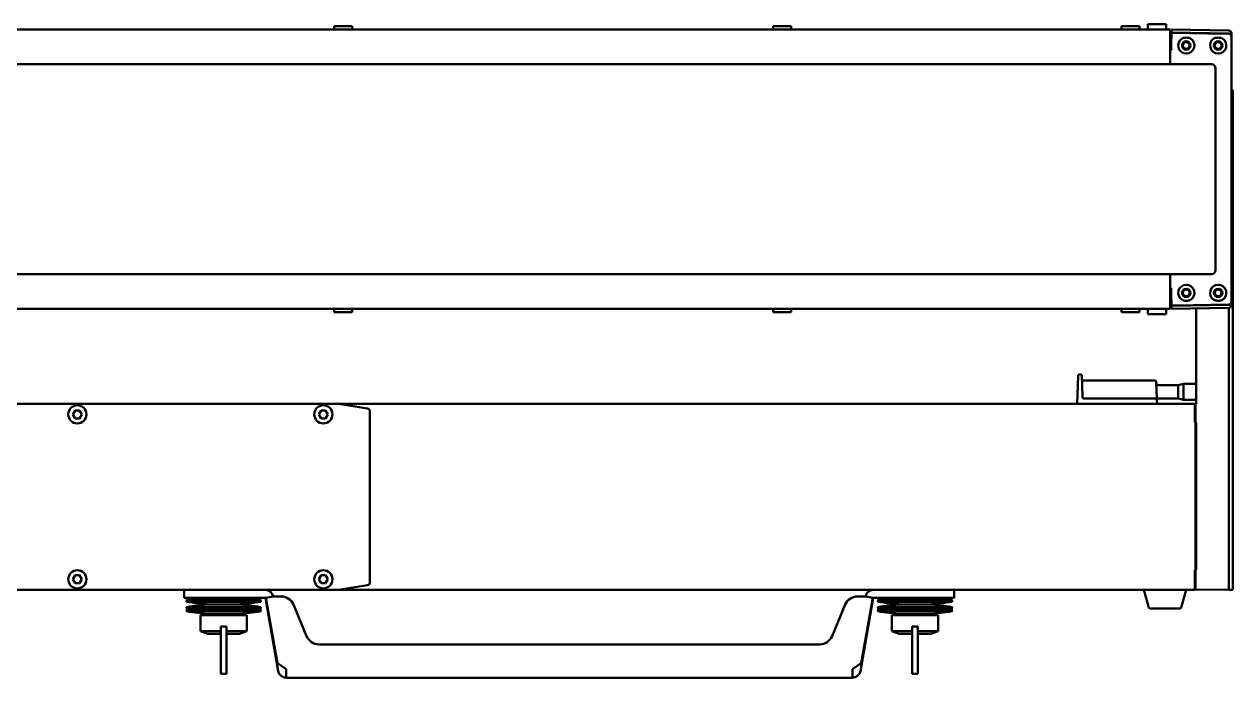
# Model space of a CAD drawing. Header units: millimetres. Extents: x 100 to 5488, y 100 to 4218.
# Drawn here: x 4453 to 4907.5, y 1312 to 1557.7 of the extents above; entities that cross this region are included whole.
import ezdxf

# ---------------------------------------------------------------- set-up
doc = ezdxf.new("R2010")
doc.units = ezdxf.units.MM
doc.header["$LTSCALE"] = 20
doc.layers.add('Visible (ANSI)', color=7, linetype='Continuous', lineweight=50)

msp = doc.modelspace()

# ---------------------------------------------------------------- linework, layer by layer
at = {"layer": 'Visible (ANSI)'}
for p, q in [((4884.002, 1555.608), (3932.002, 1555.608)), ((4569.602, 1556.867), (4576.402, 1556.867)), ((4569.602, 1556.867), (4569.602, 1555.608)), ((4576.402, 1556.867), (4576.402, 1555.608)), ((4734.602, 1556.867), (4741.402, 1556.867)), ((4734.602, 1556.867), (4734.602, 1555.608)), ((4741.402, 1556.867), (4741.402, 1555.608)), ((4865.602, 1556.867), (4872.402, 1556.867)), ((4865.602, 1556.867), (4865.602, 1555.608)), ((4872.402, 1556.867), (4872.402, 1555.608)), ((4875.602, 1557.667), (4882.402, 1557.667)), ((4875.602, 1557.667), (4875.602, 1555.608)), ((4882.402, 1557.667), (4882.402, 1555.608)), ((4884.002, 1555.608), (4884.002, 1555.482)), ((4884.002, 1552.774), (4884.002, 1555.482)), ((4884.502, 1555.518), (4884.502, 1555.646)), ((4906.02, 1555.271), (4884.502, 1555.646)), ((4884.502, 1555.518), (4884.502, 1554.503)), ((4906.02, 1554.111), (4884.502, 1554.503)), ((4884.502, 1554.503), (4884.502, 1554.439)), ((4884.398, 1553.703), (4884.002, 1553.697)), ((4884.002, 1553.627), (4884.398, 1553.633)), ((4884.002, 1552.774), (4884.002, 1552.295)), ((4884.002, 1552.394), (4884.398, 1552.401)), ((4884.002, 1543.167), (4884.002, 1552.295)), ((4884.335, 1551.9), (4884.002, 1551.894)), ((4884.398, 1552.167), (4884.335, 1552.167)), ((4884.335, 1552.167), (4884.335, 1548.291)), ((4884.398, 1552.167), (4884.398, 1554.256)), ((4884.502, 1552.632), (4884.502, 1552.632)), ((4888.002, 1552.771), (4888.002, 1552.771)), ((4888.538, 1550.266), (4888.538, 1549.067)), ((4907.002, 1554.271), (4907.002, 1554.201)), ((4907.002, 1553.067), (4907.002, 1554.201)), ((4907.002, 1553.067), (4907.002, 1453.266)), ((4907.002, 1553.061), (4907.002, 1453.273)), ((4884.002, 1548.033), (4884.463, 1548.033)), ((4884.459, 1548.167), (4884.335, 1548.291)), ((4884.459, 1548.167), (4884.459, 1548.033)), ((4884.002, 1542.667), (3932.002, 1542.667)), ((4884.002, 1543.167), (4884.002, 1542.667)), ((4884.544, 1542.667), (4884.002, 1542.667)), ((4884.636, 1542.667), (4884.636, 1542.667)), ((4899.502, 1542.623), (4884.659, 1542.623)), ((4900.959, 1465.167), (4900.959, 1541.167)), ((4907.002, 1532.812), (4907.502, 1532.812)), ((4907.502, 1532.812), (4907.502, 1517.601)), ((4907.502, 1515.192), (4907.502, 1517.601)), ((4907.502, 1515.192), (4907.502, 1492.633)), ((4907.502, 1461.133), (4907.502, 1492.633)), ((3932.002, 1463.667), (4884.002, 1463.667)), ((4884.002, 1463.667), (4884.002, 1463.167)), ((4884.544, 1463.667), (4884.002, 1463.667)), ((4884.636, 1463.667), (4884.636, 1463.667)), ((4884.659, 1463.71), (4899.502, 1463.71)), ((4884.002, 1463.167), (4884.002, 1454.039)), ((4907.502, 1453.878), (4907.502, 1461.133)), ((4884.002, 1458.3), (4884.463, 1458.3)), ((4884.335, 1454.434), (4884.002, 1454.44)), ((4884.459, 1458.167), (4884.335, 1458.043)), ((4884.335, 1458.043), (4884.335, 1454.167)), ((4884.459, 1458.167), (4884.459, 1458.3)), ((4888.538, 1456.067), (4888.538, 1457.266)), ((3932.002, 1450.725), (4884.002, 1450.725)), ((4569.602, 1449.467), (4569.602, 1450.725)), ((4576.402, 1449.467), (4576.402, 1450.725)), ((4734.602, 1449.467), (4734.602, 1450.725)), ((4741.402, 1449.467), (4741.402, 1450.725)), ((4865.602, 1449.467), (4865.602, 1450.725)), ((4872.402, 1449.467), (4872.402, 1450.725)), ((4875.602, 1448.667), (4875.602, 1450.725)), ((4882.402, 1448.667), (4882.402, 1450.725)), ((4884.002, 1454.039), (4884.002, 1453.56)), ((4884.002, 1453.94), (4884.398, 1453.933)), ((4884.002, 1450.852), (4884.002, 1453.56)), ((4884.398, 1452.7), (4884.002, 1452.707)), ((4884.002, 1452.637), (4884.398, 1452.63)), ((4884.002, 1450.852), (4884.002, 1450.725)), ((4884.335, 1454.167), (4884.398, 1454.167)), ((4884.398, 1452.078), (4884.398, 1454.167)), ((4906.02, 1452.222), (4884.502, 1451.83)), ((4884.502, 1451.895), (4884.502, 1451.83)), ((4884.502, 1451.83), (4884.502, 1450.815)), ((4906.02, 1451.063), (4884.502, 1450.687)), ((4884.502, 1450.687), (4884.502, 1450.815)), ((4888.002, 1453.562), (4888.002, 1453.562)), ((4893.702, 1450.848), (4893.702, 1415.057)), ((4900.416, 1454.054), (4900.417, 1454.054)), ((4906.002, 1451.062), (4906.002, 1415.081)), ((4907.002, 1452.133), (4907.002, 1453.266)), ((4907.002, 1452.133), (4907.002, 1452.063)), ((4907.502, 1415.081), (4907.502, 1453.878)), ((4576.402, 1449.467), (4569.602, 1449.467)), ((4741.402, 1449.467), (4734.602, 1449.467)), ((4872.402, 1449.467), (4865.602, 1449.467)), ((4882.402, 1448.667), (4875.602, 1448.667)), ((4849.243, 1421.91), (4849.37, 1425.529)), ((4849.329, 1424.365), (4849.37, 1425.529)), ((4849.329, 1424.365), (4849.329, 1424.365)), ((4849.329, 1424.365), (4849.329, 1424.365)), ((4850.205, 1426.012), (4849.869, 1426.012)), ((4850.705, 1425.529), (4850.746, 1424.365)), ((4850.705, 1425.529), (4850.831, 1421.91)), ((4850.767, 1423.762), (4850.746, 1424.365)), ((4850.784, 1423.279), (4850.784, 1423.279)), ((4851.25, 1423.762), (4851.25, 1423.762)), ((4851.25, 1423.762), (4878.214, 1423.762)), ((4851.25, 1423.762), (4851.25, 1423.762)), ((4878.714, 1423.279), (4878.744, 1422.422)), ((4878.714, 1423.279), (4878.84, 1419.66)), ((4849.243, 1421.91), (4849.002, 1415.012)), ((4850.831, 1421.91), (4850.986, 1417.494)), ((4878.758, 1422.012), (4887.002, 1422.012)), ((4878.916, 1417.494), (4878.84, 1419.66)), ((4887.002, 1422.012), (4889.002, 1422.512)), ((4887.002, 1422.012), (4887.002, 1417.012)), ((4889.002, 1416.512), (4889.002, 1422.512)), ((4889.002, 1422.512), (4893.702, 1422.512)), ((4245.798, 1415.012), (4570.207, 1415.012)), ((4570.207, 1415.012), (4849.102, 1415.012)), ((4582.153, 1413.224), (4571.152, 1414.941)), ((4849.502, 1415.012), (4849.102, 1415.012)), ((4876.004, 1415.012), (4849.502, 1415.012)), ((4851.485, 1417.012), (4875.951, 1417.012)), ((4878.45, 1417.012), (4875.951, 1417.012)), ((4875.951, 1417.012), (4875.951, 1417.012)), ((4877.081, 1415.012), (4876.004, 1415.012)), ((4877.081, 1415.012), (4893.502, 1415.012)), ((4878.933, 1417.012), (4887.002, 1417.012)), ((4878.95, 1416.529), (4879.002, 1415.012)), ((4887.002, 1417.012), (4889.002, 1416.512)), ((4889.002, 1416.512), (4893.702, 1416.512)), ((4893.202, 1414.959), (4893.202, 1408.022)), ((4893.502, 1345.212), (4893.502, 1414.812)), ((4906.002, 1415.051), (4906.002, 1415.081)), ((4906.002, 1415), (4906.002, 1415.051)), ((4906.002, 1345.43), (4906.002, 1414.899)), ((4907.502, 1415.081), (4907.502, 1414.931)), ((4907.502, 1345.312), (4907.502, 1414.931)), ((4472.136, 1412.512), (4471.27, 1411.012)), ((4471.27, 1411.012), (4472.136, 1409.512)), ((4472.136, 1412.512), (4473.869, 1412.512)), ((4473.869, 1409.512), (4472.136, 1409.512)), ((4474.735, 1411.012), (4473.869, 1412.512)), ((4473.869, 1409.512), (4474.735, 1411.012)), ((4564.636, 1412.512), (4563.77, 1411.012)), ((4563.77, 1411.012), (4564.636, 1409.512)), ((4564.636, 1412.512), (4566.369, 1412.512)), ((4566.369, 1409.512), (4564.636, 1409.512)), ((4567.235, 1411.012), (4566.369, 1412.512)), ((4566.369, 1409.512), (4567.235, 1411.012)), ((4583.002, 1347.853), (4583.002, 1412.171)), ((4893.202, 1408.022), (4893.702, 1408.005)), ((4893.702, 1405.594), (4893.502, 1405.59)), ((4893.702, 1352.519), (4893.702, 1408.005)), ((4893.502, 1354.933), (4893.702, 1354.93)), ((4472.136, 1350.512), (4471.27, 1349.012)), ((4472.136, 1350.512), (4473.869, 1350.512)), ((4474.735, 1349.012), (4473.869, 1350.512)), ((4564.636, 1350.512), (4563.77, 1349.012)), ((4564.636, 1350.512), (4566.369, 1350.512)), ((4567.235, 1349.012), (4566.369, 1350.512)), ((4893.202, 1352.501), (4893.702, 1352.519)), ((4893.202, 1352.501), (4893.202, 1345.206)), ((4471.27, 1349.012), (4472.136, 1347.512)), ((4473.869, 1347.512), (4472.136, 1347.512)), ((4473.869, 1347.512), (4474.735, 1349.012)), ((4563.77, 1349.012), (4564.636, 1347.512)), ((4566.369, 1347.512), (4564.636, 1347.512)), ((4566.369, 1347.512), (4567.235, 1349.012)), ((4571.152, 1345.083), (4582.153, 1346.8)), ((4906.002, 1345.43), (4906.002, 1345.322)), ((4906.002, 1345.312), (4906.002, 1345.322)), ((4245.798, 1345.012), (4570.207, 1345.012)), ((4513.227, 1342.012), (4513.227, 1345.012)), ((4518.227, 1342.012), (4513.227, 1342.012)), ((4514.133, 1341.38), (4514.002, 1340.59)), ((4514.133, 1341.38), (4541.872, 1341.38)), ((4543.709, 1342.012), (4518.227, 1342.012)), ((4523.402, 1341.38), (4523.402, 1342.012)), ((4532.602, 1341.38), (4532.602, 1342.012)), ((4541.872, 1341.38), (4542.002, 1340.59)), ((4543.709, 1342.012), (4548.565, 1314.471)), ((4543.9, 1342.08), (4546.658, 1342.567)), ((4548.241, 1317.46), (4543.9, 1342.08)), ((4549.669, 1342.567), (4546.658, 1342.567)), ((4880.225, 1345.012), (4570.207, 1345.012)), ((4769.347, 1342.567), (4766.336, 1342.567)), ((4767.44, 1314.471), (4772.296, 1342.012)), ((4772.105, 1342.08), (4767.764, 1317.46)), ((4769.347, 1342.567), (4772.105, 1342.08)), ((4797.778, 1342.012), (4772.296, 1342.012)), ((4774.133, 1341.38), (4774.002, 1340.59)), ((4774.133, 1341.38), (4801.872, 1341.38)), ((4783.402, 1341.38), (4783.402, 1342.012)), ((4792.602, 1341.38), (4792.602, 1342.012)), ((4802.778, 1342.012), (4797.778, 1342.012)), ((4801.872, 1341.38), (4802.002, 1340.59)), ((4802.778, 1345.012), (4802.778, 1342.012)), ((4875.795, 1338.737), (4874.002, 1345.012)), ((4880.225, 1345.012), (4883.78, 1345.012)), ((4893.202, 1345.012), (4883.78, 1345.012)), ((4888.21, 1338.737), (4890.002, 1345.012)), ((4893.202, 1345.006), (4906.002, 1345.23)), ((4893.202, 1345.006), (4893.202, 1345.206)), ((4906.002, 1345.012), (4906.002, 1345.312)), ((4907.502, 1345.012), (4906.002, 1345.012)), ((4907.502, 1345.312), (4907.502, 1345.012)), ((4514.002, 1340.59), (4542.002, 1340.59)), ((4542.002, 1338.59), (4514.002, 1338.59)), ((4514.133, 1337.801), (4514.002, 1338.59)), ((4514.133, 1337.801), (4514.002, 1337.012)), ((4514.002, 1337.012), (4542.002, 1337.012)), ((4514.133, 1337.801), (4541.872, 1337.801)), ((4514.133, 1337.801), (4541.872, 1337.801)), ((4523.002, 1339.59), (4533.002, 1339.59)), ((4533.002, 1339.59), (4523.002, 1339.59)), ((4541.872, 1337.801), (4542.002, 1338.59)), ((4541.872, 1337.801), (4542.002, 1337.012)), ((4554.285, 1339.49), (4559.22, 1327.644)), ((4756.785, 1327.644), (4761.72, 1339.49)), ((4774.002, 1340.59), (4802.002, 1340.59)), ((4802.002, 1338.59), (4774.002, 1338.59)), ((4774.133, 1337.801), (4774.002, 1338.59)), ((4774.133, 1337.801), (4774.002, 1337.012)), ((4774.002, 1337.012), (4802.002, 1337.012)), ((4774.133, 1337.801), (4801.872, 1337.801)), ((4774.133, 1337.801), (4801.872, 1337.801)), ((4783.002, 1339.59), (4793.002, 1339.59)), ((4793.002, 1339.59), (4783.002, 1339.59)), ((4801.872, 1337.801), (4802.002, 1338.59)), ((4801.872, 1337.801), (4802.002, 1337.012)), ((4887.248, 1338.012), (4876.757, 1338.012)), ((4519.252, 1335.512), (4536.752, 1335.512)), ((4519.252, 1329.512), (4519.252, 1335.512)), ((4533.002, 1336.012), (4523.002, 1336.012)), ((4523.402, 1335.512), (4523.402, 1336.012)), ((4532.602, 1335.512), (4532.602, 1336.012)), ((4536.752, 1329.512), (4536.752, 1335.512)), ((4779.252, 1335.512), (4796.752, 1335.512)), ((4779.252, 1329.512), (4779.252, 1335.512)), ((4793.002, 1336.012), (4783.002, 1336.012)), ((4783.402, 1335.512), (4783.402, 1336.012)), ((4792.602, 1335.512), (4792.602, 1336.012)), ((4796.752, 1329.512), (4796.752, 1335.512)), ((4526.902, 1329.512), (4519.252, 1329.512)), ((4522.002, 1328.512), (4519.252, 1329.512)), ((4522.002, 1328.512), (4526.902, 1328.512)), ((4526.902, 1313.512), (4526.902, 1331.243)), ((4529.102, 1313.512), (4529.102, 1331.243)), ((4529.102, 1329.512), (4536.752, 1329.512)), ((4529.102, 1328.512), (4534.002, 1328.512)), ((4534.002, 1328.512), (4536.752, 1329.512)), ((4786.902, 1329.512), (4779.252, 1329.512)), ((4782.002, 1328.512), (4779.252, 1329.512)), ((4782.002, 1328.512), (4786.902, 1328.512)), ((4786.902, 1313.512), (4786.902, 1331.243)), ((4789.102, 1313.512), (4789.102, 1331.243)), ((4789.102, 1329.512), (4796.752, 1329.512)), ((4789.102, 1328.512), (4794.002, 1328.512)), ((4794.002, 1328.512), (4796.752, 1329.512)), ((4752.169, 1324.567), (4563.836, 1324.567)), ((4526.902, 1313.512), (4529.102, 1313.512)), ((4551.485, 1315.189), (4548.241, 1317.46)), ((4551.485, 1315.189), (4551.52, 1314.992)), ((4551.52, 1311.992), (4551.52, 1314.992)), ((4764.485, 1314.992), (4764.52, 1315.189)), ((4764.485, 1314.992), (4764.485, 1311.992)), ((4767.764, 1317.46), (4764.52, 1315.189)), ((4786.902, 1313.512), (4789.102, 1313.512)), ((4764.485, 1311.992), (4551.52, 1311.992))]:
    msp.add_line(p, q, dxfattribs=at)
for centre, radius in [((4890.002, 1549.667), 1.583), ((4890.002, 1549.667), 1.25), ((4902.002, 1549.667), 1.583), ((4902.002, 1549.667), 1.25), ((4890.002, 1456.667), 1.583), ((4890.002, 1456.667), 1.25), ((4902.002, 1456.667), 1.583), ((4902.002, 1456.667), 1.25), ((4473.002, 1411.012), 3.4), ((4565.502, 1411.012), 3.4), ((4473.002, 1349.012), 3.4), ((4565.502, 1349.012), 3.4)]:
    msp.add_circle(centre, radius, dxfattribs=at)
for centre, radius, start, end in [((4906.002, 1554.271), 1, 0, 89), ((4890.002, 1549.667), 3.056, 120.83438, 58.89772), ((4902.002, 1549.667), 3.056, 121.28158, 58.50764), ((4899.502, 1541.167), 1.456, 0, 90), ((4899.502, 1465.167), 1.456, 270, 0), ((4890.002, 1456.667), 3.056, 301.037, 239.16958), ((4902.002, 1456.667), 3.056, 301.47505, 238.72802), ((4906.002, 1452.063), 1, 271, 0), ((4849.791, 1423.262), 0.5, 177.59885, 177.99927), ((4849.869, 1425.511), 0.5, 89.99935, 178.00003), ((4850.205, 1425.511), 0.5, 1.99993, 90.00019), ((4878.214, 1423.262), 0.5, 1.99999, 89.99994), ((4878.45, 1416.512), 0.5, 2.00485, 90.00103), ((4543.709, 1342.012), 3, 10.66078, 90), ((4549.669, 1337.567), 5, 22.61986, 90), ((4766.336, 1337.567), 5, 90, 157.38014), ((4772.296, 1342.012), 3, 90, 169.33922), ((4528.002, 1425.59), 86.145, 260.64702, 266.6726), ((4528.002, 1253.59), 86.145, 93.3274, 99.35298), ((4528.002, 1422.012), 86.145, 260.64702, 266.6726), ((4528.002, 1425.59), 86.145, 273.3274, 279.35298), ((4528.002, 1253.59), 86.145, 80.64702, 86.6726), ((4528.002, 1422.012), 86.145, 273.3274, 279.35298), ((4788.002, 1425.59), 86.145, 260.64702, 266.6726), ((4788.002, 1253.59), 86.145, 93.3274, 99.35298), ((4788.002, 1422.012), 86.145, 260.64702, 266.6726), ((4788.002, 1425.59), 86.145, 273.3274, 279.35298), ((4788.002, 1253.59), 86.145, 80.64702, 86.6726), ((4788.002, 1422.012), 86.145, 273.3274, 279.35298), ((4876.757, 1339.012), 1, 195.9454, 270), ((4887.248, 1339.012), 1, 270, 344.0546), ((4563.836, 1329.567), 5, 202.61986, 270), ((4752.169, 1329.567), 5, 270, 337.38014), ((4551.52, 1314.992), 3, 190, 270), ((4764.485, 1314.992), 3, 270, 350)]:
    msp.add_arc(centre, radius, start, end, dxfattribs=at)
for centre, major_axis, ratio, start_param, end_param in [((4884.598, 1554.255), (-0.012, 0.208), 0.9578446, 6.2123744, 7.7932003), ((4906.002, 1553.067), (0, 1.044), 0.9578263, 4.712389, 6.265732), ((4906.002, 1553.057), (0.076, 1.025), 0.9730721, 4.7880626, 6.3377363), ((4884.659, 1542.823), (-0.141, -0.141), 0.9996955, 0.112069, 0.7852459), ((4884.659, 1463.51), (-0.141, 0.141), 0.9996955, 5.4979394, 6.1711163), ((4884.598, 1452.079), (0.012, 0.208), 0.9578446, 1.6315776, 3.2124036), ((4906.002, 1453.266), (0, -1.044), 0.9578263, 0.0174533, 1.5707963), ((4906.002, 1453.277), (-0.076, 1.025), 0.973072, 3.0870417, 4.6368359), ((4849.829, 1424.348), (-0.5, 0.017), 0.6895151, 0.0000011, 0.0001782), ((4850.246, 1424.348), (0.5, 0.017), 0.6895128, 6.2831765, 6.283199), ((4849.743, 1421.893), (-0.5, 0.017), 0.0348783, 0, 0.0005347), ((4850.332, 1421.893), (0.5, 0.017), 0.0348783, 6.2827331, 6.2831853), ((4851.41, 1419.677), (-0.5, -0.017), 0.0348783, 0.000009, 0.0000485), ((4570.165, 1414.012), (2.566, 0.019), 0.389684, 1.1731826, 1.5518447), ((4890.226, 1414.961), (-114.901, -4.011), 0.0005517, 1.596689, 1.6010423), ((4893.202, 1414.959), (0, 0.2), 0.0000496, 1.3596872, 1.5706803), ((4893.702, 1414.957), (0, 0.2), 0.0000459, 1.0453282, 1.2570187), ((4906.003, 1414.899), (0, -0.2), 0.0003099, 4.1869605, 4.7123917), ((4582.002, 1412.164), (0.049, 1.07), 0.9335383, 4.761093, 6.1810366), ((4582.002, 1347.859), (0.049, -1.07), 0.9335383, 0.1021487, 1.5220923), ((4570.165, 1346.012), (2.566, -0.019), 0.389684, 4.7313406, 5.1100028)]:
    msp.add_ellipse(centre, major_axis=major_axis, ratio=ratio, start_param=start_param, end_param=end_param, dxfattribs=at)
for points, knots in [([(4906.024, 1554.084), (4902.453, 1554.147), (4898.882, 1554.211), (4891.741, 1554.337), (4888.17, 1554.4), (4884.6, 1554.463)], [0.0000057, 0.0000057, 0.0000057, 0.0000057, 1.0713623, 1.0713623, 2.142719, 2.142719, 2.142719, 2.142719]), ([(4888.436, 1552.291), (4888.525, 1552.345), (4888.621, 1552.386), (4888.854, 1552.47), (4888.994, 1552.506), (4889.425, 1552.588), (4889.727, 1552.609), (4890.284, 1552.609), (4890.586, 1552.587), (4891.018, 1552.503), (4891.158, 1552.467), (4891.392, 1552.383), (4891.491, 1552.34), (4891.582, 1552.285)], [-0.5608719, -0.5608719, -0.5608719, -0.5608719, -0.52932972, -0.52932972, -0.48752687, -0.48752687, -0.40392117, -0.40392117, -0.32031547, -0.32031547, -0.27851262, -0.27851262, -0.24620639, -0.24620639, -0.24620639, -0.24620639]), ([(4903.599, 1552.273), (4903.507, 1552.331), (4903.406, 1552.374), (4903.168, 1552.46), (4903.027, 1552.497), (4902.591, 1552.581), (4902.287, 1552.603), (4901.724, 1552.603), (4901.42, 1552.582), (4900.984, 1552.499), (4900.843, 1552.463), (4900.606, 1552.378), (4900.507, 1552.335), (4900.415, 1552.279)], [0.2481783, 0.2481783, 0.2481783, 0.2481783, 0.28120832, 0.28120832, 0.32341099, 0.32341099, 0.40781633, 0.40781633, 0.49222168, 0.49222168, 0.53442435, 0.53442435, 0.56699802, 0.56699802, 0.56699802, 0.56699802]), ([(4907.502, 1515.192), (4907.324, 1515.582), (4907.198, 1516.012), (4907.207, 1516.842), (4907.331, 1517.243), (4907.502, 1517.601)], [-1.91898718, -1.91898718, -1.91898718, -1.91898718, -1.77973988, -1.77973988, -1.64579305, -1.64579305, -1.64579305, -1.64579305]), ([(4884.6, 1451.87), (4888.17, 1451.933), (4891.741, 1451.997), (4898.882, 1452.123), (4902.453, 1452.186), (4906.024, 1452.249)], [-2.142719, -2.142719, -2.142719, -2.142719, -1.0713624, -1.0713624, -0.0000057, -0.0000057, -0.0000057, -0.0000057]), ([(4888.437, 1454.042), (4888.525, 1453.988), (4888.621, 1453.947), (4888.854, 1453.864), (4888.994, 1453.828), (4889.425, 1453.745), (4889.727, 1453.724), (4890.006, 1453.725), (4890.006, 1453.725), (4890.006, 1453.725)], [0.24705167, 0.24705167, 0.24705167, 0.24705167, 0.27851601, 0.27851601, 0.32031937, 0.32031937, 0.4039261, 0.4039261, 0.40395392, 0.40395392, 0.40395392, 0.40395392]), ([(4890.006, 1453.725), (4890.285, 1453.725), (4890.586, 1453.746), (4891.018, 1453.83), (4891.158, 1453.866), (4891.391, 1453.951), (4891.488, 1453.993), (4891.578, 1454.048)], [0.40395392, 0.40395392, 0.40395392, 0.40395392, 0.48753282, 0.48753282, 0.52933619, 0.52933619, 0.56127356, 0.56127356, 0.56127356, 0.56127356]), ([(4900.417, 1454.054), (4900.523, 1453.99), (4900.649, 1453.938), (4901.135, 1453.776), (4901.608, 1453.73), (4902.006, 1453.731), (4902.006, 1453.731), (4902.006, 1453.731)], [-0.74283482, -0.74283482, -0.74283482, -0.74283482, -0.70758883, -0.70758883, -0.58813314, -0.58813314, -0.58807697, -0.58807697, -0.58807697, -0.58807697]), ([(4902.006, 1453.731), (4902.404, 1453.731), (4902.876, 1453.778), (4903.364, 1453.942), (4903.491, 1453.995), (4903.598, 1454.06)], [-0.58807697, -0.58807697, -0.58807697, -0.58807697, -0.46867744, -0.46867744, -0.43292845, -0.43292845, -0.43292845, -0.43292845]), ([(4851.25, 1423.762), (4851.199, 1423.762), (4851.149, 1423.762), (4851.099, 1423.762), (4851.044, 1423.762), (4850.99, 1423.762), (4850.937, 1423.762), (4850.878, 1423.762), (4850.822, 1423.762), (4850.767, 1423.762)], [0.00001775, 0.00001775, 0.00001775, 0.00001775, 0.11032803, 0.11032803, 0.11032803, 0.23210698, 0.23210698, 0.23210698, 0.36596022, 0.36596022, 0.36596022, 0.36596022]), ([(4878.943, 1416.721), (4878.943, 1416.718), (4878.945, 1416.66), (4878.947, 1416.614), (4878.948, 1416.583)], [0.58987898, 0.58987898, 0.58987898, 0.58987898, 0.6, 0.78403279, 0.78403279, 0.78403279, 0.78403279]), ([(4529.102, 1331.243), (4528.859, 1331.236), (4528.615, 1331.231), (4528.37, 1331.228), (4528.125, 1331.225), (4527.88, 1331.225), (4527.635, 1331.228), (4527.39, 1331.231), (4527.146, 1331.236), (4526.902, 1331.243)], [0, 0, 0, 0, 0.3333333, 0.3333333, 0.3333333, 0.6666667, 0.6666667, 0.6666667, 1, 1, 1, 1]), ([(4789.102, 1331.243), (4788.859, 1331.236), (4788.615, 1331.231), (4788.37, 1331.228), (4788.125, 1331.225), (4787.88, 1331.225), (4787.635, 1331.228), (4787.39, 1331.231), (4787.146, 1331.236), (4786.902, 1331.243)], [0, 0, 0, 0, 0.3333333, 0.3333333, 0.3333333, 0.6666667, 0.6666667, 0.6666667, 1, 1, 1, 1])]:
    msp.add_open_spline(points, degree=3, knots=knots, dxfattribs=at)
for points in [[(4850.205, 1426.012), (4850.205, 1426.012), (4850.205, 1426.012), (4850.205, 1426.012)], [(4851.485, 1417.012), (4851.229, 1417.012), (4850.995, 1417.238), (4850.986, 1417.494)], [(4878.916, 1417.494), (4878.919, 1417.39), (4878.923, 1417.286), (4878.927, 1417.188)], [(4878.927, 1417.188), (4878.929, 1417.104), (4878.932, 1417.023), (4878.935, 1416.949)], [(4878.935, 1416.949), (4878.938, 1416.862), (4878.941, 1416.784), (4878.943, 1416.721)], [(4878.948, 1416.583), (4878.949, 1416.558), (4878.949, 1416.542), (4878.949, 1416.534)], [(4878.949, 1416.533), (4878.949, 1416.531), (4878.95, 1416.529), (4878.95, 1416.529)]]:
    msp.add_open_spline(points, degree=3, dxfattribs=at)

doc.saveas('drawing.dxf')
